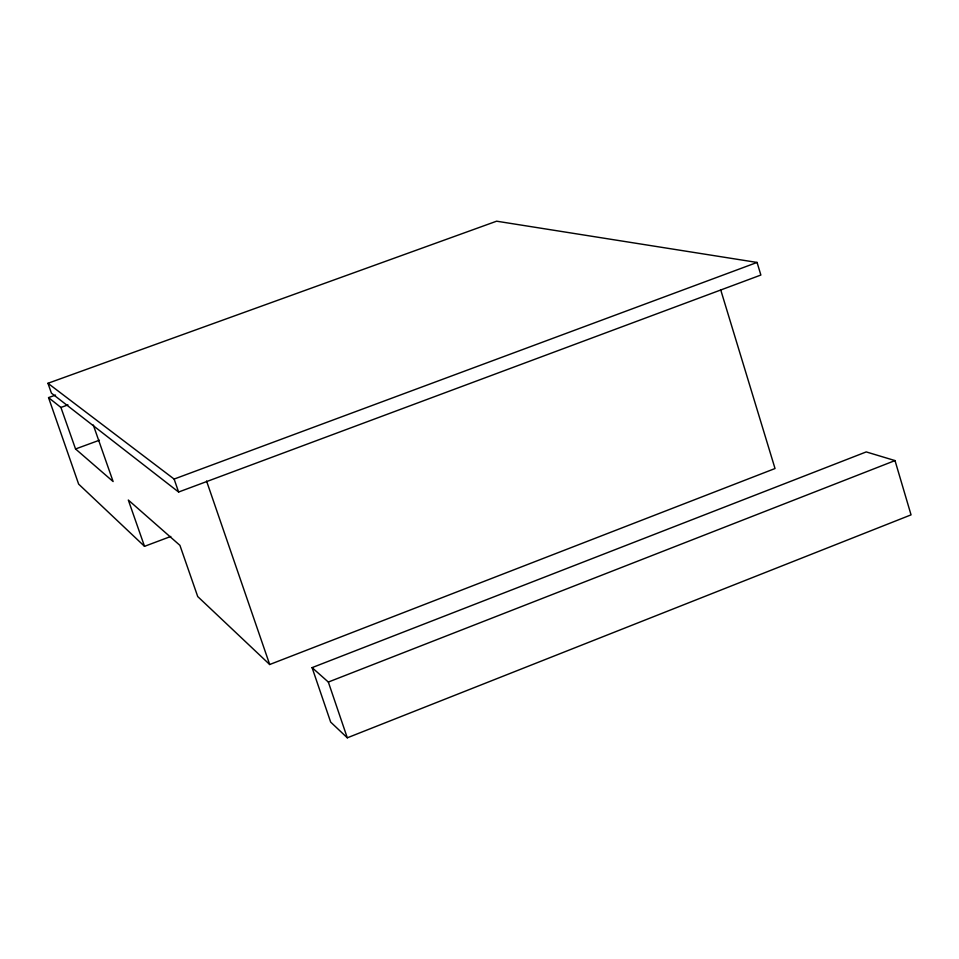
<?xml version="1.0" encoding="UTF-8"?>
<svg xmlns="http://www.w3.org/2000/svg" width="959" height="959" viewBox="0 0 959 959"><rect width="100%" height="100%" fill="white"/><g stroke="black" fill="none" stroke-linecap="round" stroke-linejoin="round"><path stroke-width="1.44" d="M347.302 737.807L911.05 514.863L895.011 460.584L866.229 451.917L312.083 667.632L330.663 722.091L347.302 737.807L328.338 682.053L312.083 667.632M328.338 682.053L895.011 460.584M170.798 536.453L144.521 546.33L128.314 500.035L179.92 545.347L197.722 596.558L269.695 664.515L775.028 468.531L720.653 289.678M178.602 492.027L760.871 275.041L757.071 262.442L496.618 221.193L47.95 383.288L51.426 393.142L178.602 492.027L174.118 479.068L47.95 383.288M174.118 479.068L757.071 262.442M55.562 395.072L48.537 397.613L60.92 407.455L75.545 448.968L99.388 440.229M60.92 407.455L67.957 404.902M75.545 448.968L113.114 481.538L93.299 425.005M144.521 546.33L78.638 484.115L48.537 397.613M206.557 481.01L269.695 664.515"/></g></svg>
